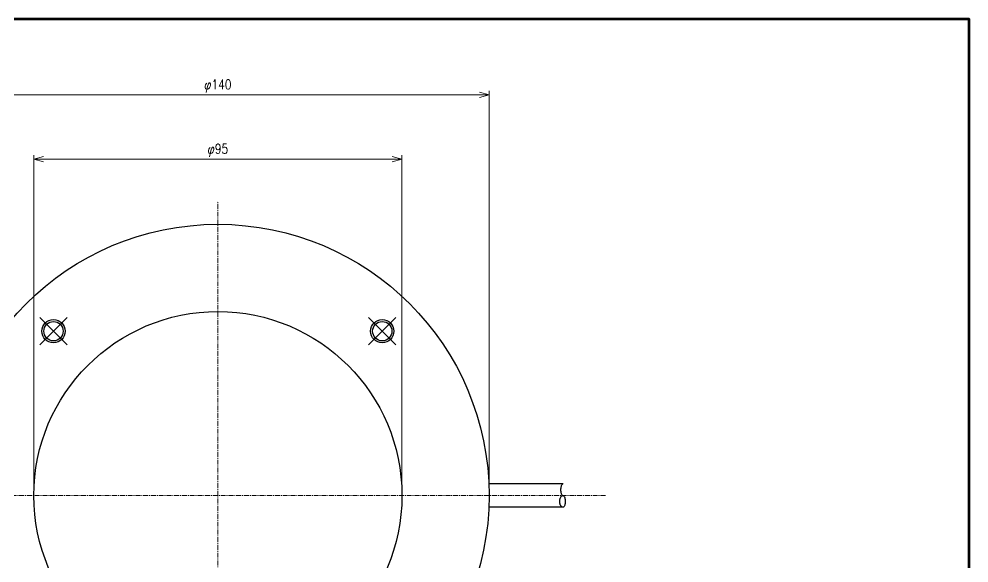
# Model space of a CAD drawing. Header units: millimetres. Extents: x 4 to 387, y 0 to 281.
# Drawn here: x 141.8 to 387, y 140.7 to 281 of the extents above; entities that cross this region are included whole.
import ezdxf

# ---------------------------------------------------------------- set-up
doc = ezdxf.new("R2010")
doc.units = ezdxf.units.MM
doc.linetypes.add('CENTER', pattern=[2, 1.25, -0.25, 0.25, -0.25])
doc.layers.get('0').update_dxf_attribs({"lineweight": 30})
doc.layers.get('Defpoints').update_dxf_attribs({"lineweight": 9})
for name, color, linetype, lineweight in [('2KD_寸法１', 7, 'Continuous', 15), ('2KD_寸法１ @ 1', 7, 'Continuous', 15), ('AUX', 7, 'Continuous', 40)]:
    doc.layers.add(name, color=color, linetype=linetype, lineweight=lineweight)
doc.styles.get("Standard").update_dxf_attribs({"font": 'simplex.shx', "width": 0.8, "bigfont": 'extfont.shx'})
doc.dimstyles.new('KD-STD', dxfattribs={"dimscale": 0, "dimtxt": 2.5, "dimasz": 2.5, "dimexe": 1, "dimexo": 1, "dimgap": 1, "dimtad": 1, "dimdsep": 46, "dimtxsty": 'Standard', "dimblk": 'OPEN30', "dimcen": 0, "dimadec": 0, "dimazin": 0, "dimtfac": 1, "dimtmove": 0, "dimatfit": 3, "dimldrblk": 'OPEN30', "dimfxl": 1, "dimtfill": 1, "dimtolj": 1, "dimtzin": 0, "dimlwd": 15, "dimlwe": 15, "dimarcsym": 0})

# ---------------------------------------------------------------- blocks, each defined once
blk = doc.blocks.new('_Open30')
at = {"lineweight": -2}
for p, q in [((-1, 0.26794919), (0, 0)), ((0, 0), (-1, -0.26794919)), ((0, 0), (-1, 0))]:
    blk.add_line(p, q, dxfattribs=at)
blk = doc.blocks.new('*D31')
at = {"layer": '2KD_寸法１', "color": 0, "lineweight": 15}
for p, q in [((145.6456626662145, 159.0348636033859), (145.6456626662145, 245.8495559625008)), ((240.6456626662154, 159.034863603386), (240.6456626662154, 245.8495559625008)), ((148.1456626662145, 244.8495559625008), (238.1456626662154, 244.8495559625008))]:
    blk.add_line(p, q, dxfattribs=at)
at = {"layer": 'Defpoints', "color": 0}
for p in [(240.6456626662154, 244.8495559625008), (145.6456626662145, 158.0348636033859), (240.6456626662154, 158.034863603386)]:
    blk.add_point(p, dxfattribs=at)
at = {"layer": '2KD_寸法１', "color": 0, "lineweight": 15, "xscale": 2.5, "yscale": 2.5, "zscale": 2.5, "rotation": 180}
blk.add_blockref('_Open30', (145.6456626662145, 244.8495559625008), dxfattribs=at)
at = {"layer": '2KD_寸法１', "color": 0, "lineweight": 15, "xscale": 2.5, "yscale": 2.5, "zscale": 2.5}
blk.add_blockref('_Open30', (240.6456626662154, 244.8495559625008), dxfattribs=at)
at = {"layer": '2KD_寸法１', "color": 0, "insert": (193.1456626662149, 247.0995559625008), "char_height": 2.5, "attachment_point": 5, "bg_fill": 3, "box_fill_scale": 1.1, "bg_fill_color": 9, "bg_fill_true_color": 13158600, "bg_fill_transparency": 4391282}
blk.add_mtext('\\A1;φ95', dxfattribs=at)
blk = doc.blocks.new('*D32')
at = {"layer": '2KD_寸法１', "color": 0, "lineweight": 15}
for p, q in [((123.1456626662145, 159.034863603386), (123.1456626662145, 262.4422889692259)), ((263.1456626662154, 159.0348636033858), (263.1456626662154, 262.4422889692259)), ((125.6456626662145, 261.442288969226), (260.6456626662154, 261.442288969226))]:
    blk.add_line(p, q, dxfattribs=at)
at = {"layer": 'Defpoints', "color": 0}
for p in [(263.1456626662154, 261.442288969226), (123.1456626662145, 158.034863603386), (263.1456626662154, 158.0348636033858)]:
    blk.add_point(p, dxfattribs=at)
at = {"layer": '2KD_寸法１', "color": 0, "lineweight": 15, "xscale": 2.5, "yscale": 2.5, "zscale": 2.5, "rotation": 180}
blk.add_blockref('_Open30', (123.1456626662145, 261.442288969226), dxfattribs=at)
at = {"layer": '2KD_寸法１', "color": 0, "lineweight": 15, "xscale": 2.5, "yscale": 2.5, "zscale": 2.5}
blk.add_blockref('_Open30', (263.1456626662154, 261.442288969226), dxfattribs=at)
at = {"layer": '2KD_寸法１', "color": 0, "insert": (193.1456626662149, 263.692288969226), "char_height": 2.5, "attachment_point": 5, "bg_fill": 3, "box_fill_scale": 1.1, "bg_fill_color": 9, "bg_fill_true_color": 13158600, "bg_fill_transparency": 4391166}
blk.add_mtext('\\A1;φ140', dxfattribs=at)
blk = doc.blocks.new('A$C5303073E')
at = {"ltscale": 0.1}
for p, q in [((-45.96194077712584, 38.89087296526), (-38.89087296526032, 45.96194077712552)), ((-45.96194077712584, 45.96194077712552), (-38.89087296526032, 38.89087296526)), ((38.89087296526009, 45.96194077712552), (45.96194077712562, 38.89087296526007)), ((45.96194077712562, 45.96194077712552), (38.89087296526009, 38.89087296526007)), ((-38.89087296525998, -45.96194077712567), (-45.96194077712549, -38.89087296526017)), ((-45.96194077712549, -45.96194077712567), (-38.89087296525998, -38.89087296526017)), ((45.96194077712562, -38.89087296526004), (38.89087296526009, -45.96194077712552)), ((45.96194077712562, -45.96194077712552), (38.89087296526009, -38.89087296526004))]:
    blk.add_line(p, q, dxfattribs=at)
for p, q in [((89.13568473962091, 2.999999999999971), (69.93568473962382, 2.999999999999971)), ((89.13568473962091, -3.000000000000028), (69.93568473962382, -3.000000000000028))]:
    blk.add_line(p, q)
for points in [[(89.03568473962898, -2.84e-14), (88.94888473962484, 0.0227999687193403), (88.864684739628, 0.0903999805449587), (88.78568473962991, 0.2009999752043257), (88.71428473962895, 0.3508000373839479), (88.65268473962803, 0.5357999801635458), (88.6026847396249, 0.7499999999999716), (88.56588473962299, 0.9869999885558796), (88.54328473962684, 1.239399909973001), (88.53568473962989, 1.499999999999971), (88.54328473962684, 1.760400056838959), (88.56588473962299, 2.013000011444063), (88.6026847396249, 2.24999999999997), (88.65268473962803, 2.46420001983634), (88.71428473962895, 2.648999929428071), (88.78568473962991, 2.799000024795445), (88.864684739628, 2.909399986267061), (88.94888473962484, 2.977200031280431), (89.03568473962898, 2.999999999999971)], [(89.03568473962898, -3.000000000000028), (88.96588473961783, -2.994400024414147), (88.89668473961883, -2.977200031280545), (88.82868473961977, -2.94899988174447), (88.76208473962899, -2.909600019455041), (88.69768473962606, -2.859400033950946), (88.63568473962093, -2.799000024795673), (88.57688473962182, -2.728800058364953), (88.52148473962481, -2.648999929428129), (88.47008473962794, -2.560600042343224), (88.4228847396268, -2.464200019836566), (88.38028473962594, -2.360199928283718), (88.34288473962486, -2.250000000000028), (88.31068473962385, -2.133800029754723), (88.28388473961694, -2.01300001144412), (88.26288473962288, -1.888200044632043), (88.2478847396239, -1.760600090027053), (88.23868473962395, -1.630800008773831), (88.23568473962698, -1.500000000000027), (88.23868473962395, -1.369199991226224), (88.2478847396239, -1.239399909973229), (88.26288473962288, -1.111799955368184), (88.28388473961694, -0.9869999885560504), (88.31068473962385, -0.8661999702454464), (88.34288473962486, -0.7500000000000285), (88.38028473962594, -0.6398000717163371), (88.4228847396268, -0.5357999801636595), (88.47008473962794, -0.4393999576569457), (88.52148473962481, -0.3510000705720415), (88.57688473962182, -0.2711999416352739), (88.63568473962093, -0.200999975204553), (88.69768473962606, -0.1405999660492228), (88.76208473962899, -0.0903999805451861), (88.82868473961977, -0.0510001182557574), (88.89668473961883, -0.0227999687195677), (88.96588473961783, -0.0055999755860796), (89.03568473962898, -2.84e-14)], [(89.13568473962091, -2.84e-14), (89.22248473961095, -0.0227999687195677), (89.30668473960802, -0.0906000137329386), (89.3856847396209, -0.200999975204553), (89.45708473962097, -0.3510000705720415), (89.518684739608, -0.5357999801636595), (89.56868473961092, -0.7500000000000285), (89.60548473961306, -0.9869999885560504), (89.62808473960897, -1.239599943161039), (89.63568473962093, -1.500000000000027), (89.62808473960897, -1.760600090027053), (89.60548473961306, -2.01300001144412), (89.56868473961092, -2.250000000000028), (89.518684739608, -2.464200019836566), (89.45708473962097, -2.649199962616051), (89.3856847396209, -2.799000024795673), (89.30668473960802, -2.909600019455041), (89.22248473961095, -2.977200031280545), (89.13568473962091, -3.000000000000028)]]:
    blk.add_lwpolyline(points)
for centre, radius in [((0, -2.84e-14), 70.00000000000045), ((0, -2.84e-14), 47.50000000000045), ((-42.42640687119307, 42.42640687119275), 3.000000000000011), ((-42.42640687119307, 42.42640687119275), 2.500000000000009), ((42.42640687119285, 42.42640687119282), 3.000000000000011), ((42.42640687119285, 42.42640687119282), 2.500000000000009), ((-42.42640687119274, -42.4264068711929), 3.000000000000011), ((-42.42640687119274, -42.4264068711929), 2.500000000000009), ((42.42640687119285, -42.42640687119275), 3.000000000000011), ((42.42640687119285, -42.42640687119275), 2.500000000000009)]:
    blk.add_circle(centre, radius)

msp = doc.modelspace()

# ---------------------------------------------------------------- linework, layer by layer
at = {"layer": '2KD_寸法１', "color": 2, "linetype": 'CENTER'}
for p, q in [((193.145662666215, 82.03486360338592), (193.145662666215, 234.0348636033861)), ((293.145662666215, 158.034863603386), (103.145662666215, 158.034863603386))]:
    msp.add_line(p, q, dxfattribs=at)
at = {"layer": 'AUX', "lineweight": 70}
msp.add_lwpolyline([(3.999999758280865, 4.000000249163575), (386.9999997582809, 4.000000249163575), (386.9999997582809, 281.0000002491635), (3.999999758280865, 281.0000002491635)], close=True, dxfattribs=at)

# ---------------------------------------------------------------- next in the draw order: dimensions: what is measured, and where the dimension line sits
at = {"layer": '2KD_寸法１ @ 1'}
dim = msp.add_linear_dim(base=(240.6456626662154, 244.8495559625008), p1=(145.6456626662145, 158.0348636033859), p2=(240.6456626662154, 158.034863603386), text='φ<>', dimstyle='KD-STD', override={"dimscale": 1, "dimtix": 0, "dimtofl": 1, "dimtmove": 0, "dimatfit": 3, "dimtfillclr": 256}, dxfattribs=at)
dim.commit()
dim.dimension.update_dxf_attribs({"geometry": '*D31', "text_midpoint": (193.1456626662149, 247.0995559625008)})

# ---------------------------------------------------------------- next in the draw order: dimensions: what is measured, and where the dimension line sits
dim = msp.add_linear_dim(base=(263.1456626662154, 261.442288969226), p1=(123.1456626662145, 158.034863603386), p2=(263.1456626662154, 158.0348636033858), text='φ<>', dimstyle='KD-STD', override={"dimscale": 1, "dimtix": 0, "dimtofl": 1, "dimtmove": 0, "dimatfit": 3, "dimtfillclr": 256}, dxfattribs=at)
dim.commit()
dim.dimension.update_dxf_attribs({"geometry": '*D32', "text_midpoint": (193.1456626662149, 263.692288969226)})

# ---------------------------------------------------------------- next in the draw order: block references
msp.add_blockref('A$C5303073E', (193.145662666215, 158.034863603386))

doc.saveas('drawing.dxf')
